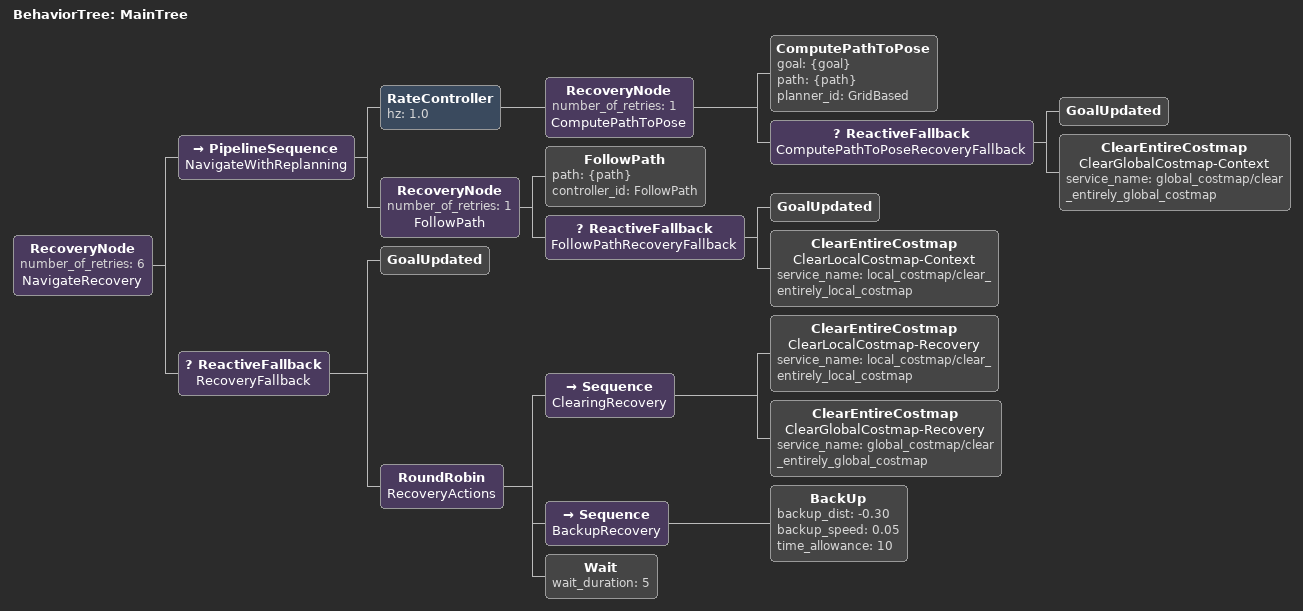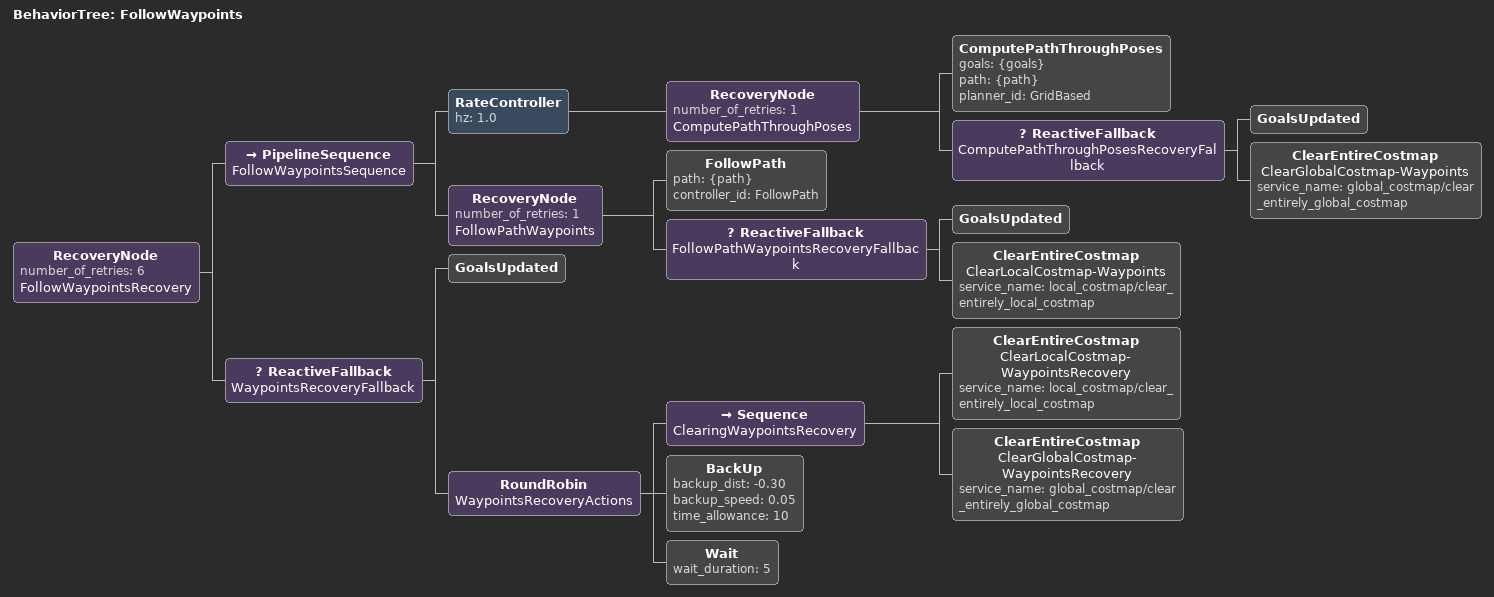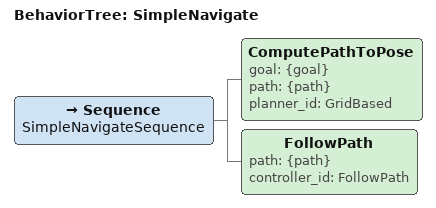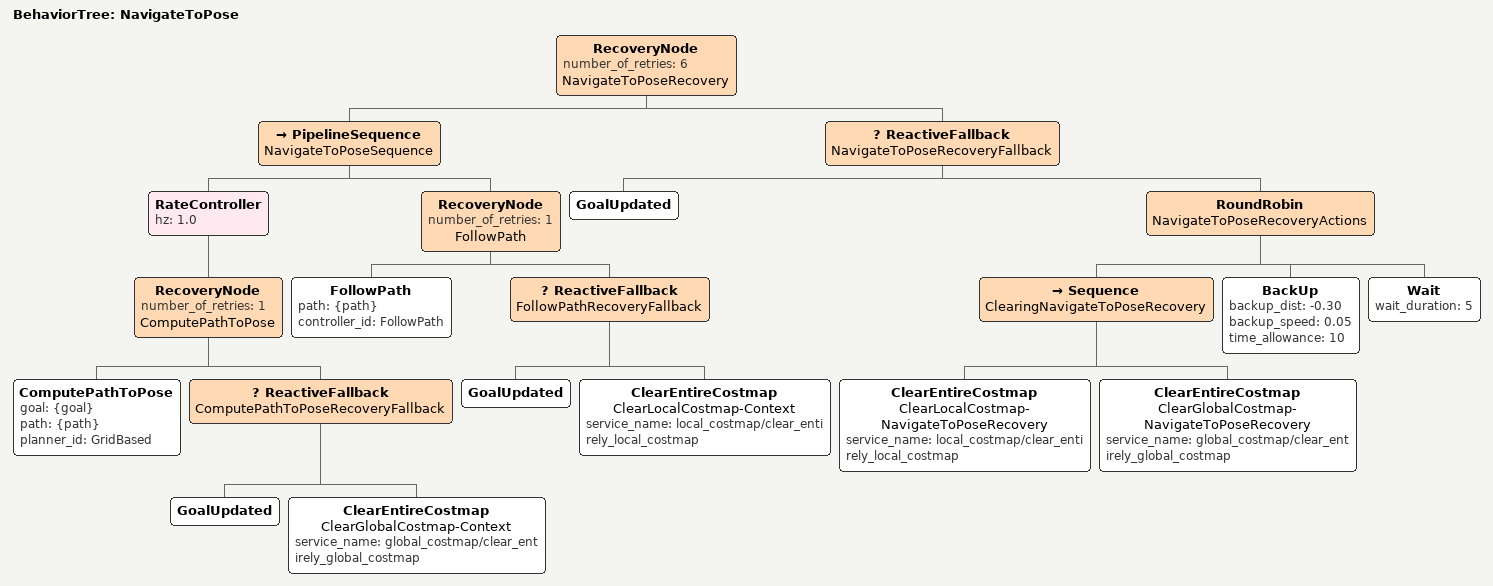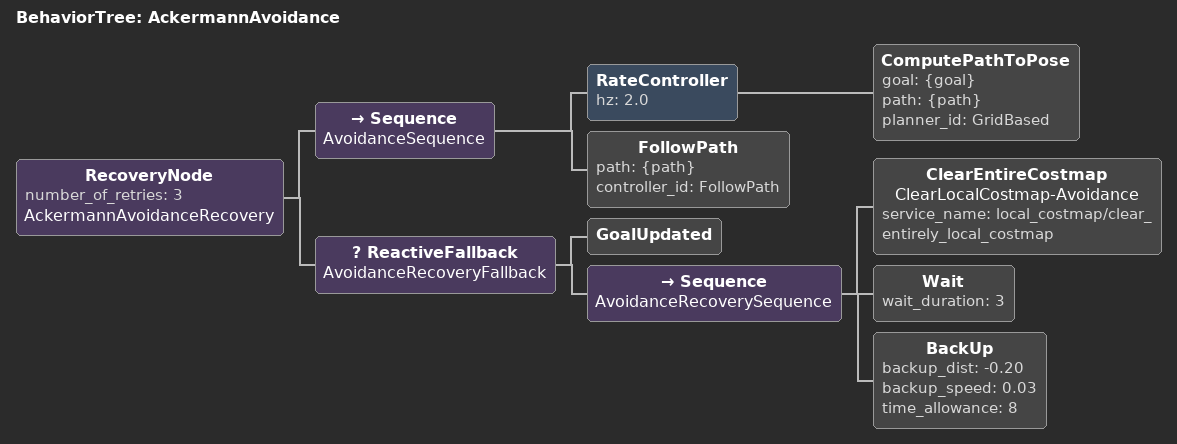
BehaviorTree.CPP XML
<!--
  阿克曼转向车辆Navigation2行为树配置文件

  此行为树专为阿克曼转向车辆设计，考虑了以下特点：
  - 不支持原地旋转
  - 转向角度限制
  - 前进优先策略
  - 适合的恢复行为

  作者: Navigation2集成团队
  版本: 1.0
  日期: 2024
-->
<root main_tree_to_execute="MainTree">
  <BehaviorTree ID="MainTree">
    <RecoveryNode number_of_retries="6" name="NavigateRecovery">
      <PipelineSequence name="NavigateWithReplanning">
        <RateController hz="1.0">
          <RecoveryNode number_of_retries="1" name="ComputePathToPose">
            <ComputePathToPose goal="{goal}" path="{path}" planner_id="GridBased"/>
            <ReactiveFallback name="ComputePathToPoseRecoveryFallback">
              <GoalUpdated/>
              <ClearEntireCostmap name="ClearGlobalCostmap-Context" service_name="global_costmap/clear_entirely_global_costmap"/>
            </ReactiveFallback>
          </RecoveryNode>
        </RateController>
        <RecoveryNode number_of_retries="1" name="FollowPath">
          <FollowPath path="{path}" controller_id="FollowPath"/>
          <ReactiveFallback name="FollowPathRecoveryFallback">
            <GoalUpdated/>
            <ClearEntireCostmap name="ClearLocalCostmap-Context" service_name="local_costmap/clear_entirely_local_costmap"/>
          </ReactiveFallback>
        </RecoveryNode>
      </PipelineSequence>
      <ReactiveFallback name="RecoveryFallback">
        <GoalUpdated/>
        <RoundRobin name="RecoveryActions">
          <!-- 阿克曼车辆恢复行为：优先使用清除代价地图 -->
          <Sequence name="ClearingRecovery">
            <ClearEntireCostmap name="ClearLocalCostmap-Recovery" service_name="local_costmap/clear_entirely_local_costmap"/>
            <ClearEntireCostmap name="ClearGlobalCostmap-Recovery" service_name="global_costmap/clear_entirely_global_costmap"/>
          </Sequence>
          <!-- 阿克曼车辆备用行为：小幅度前进后退 -->
          <Sequence name="BackupRecovery">
            <BackUp backup_dist="-0.30" backup_speed="0.05" time_allowance="10"/>
          </Sequence>
          <!-- 最后的恢复行为：等待一段时间 -->
          <Wait wait_duration="5"/>
        </RoundRobin>
      </ReactiveFallback>
    </RecoveryNode>
  </BehaviorTree>

  <!-- 路径点跟随行为树 -->
  <BehaviorTree ID="FollowWaypoints">
    <RecoveryNode number_of_retries="6" name="FollowWaypointsRecovery">
      <PipelineSequence name="FollowWaypointsSequence">
        <RateController hz="1.0">
          <RecoveryNode number_of_retries="1" name="ComputePathThroughPoses">
            <ComputePathThroughPoses goals="{goals}" path="{path}" planner_id="GridBased"/>
            <ReactiveFallback name="ComputePathThroughPosesRecoveryFallback">
              <GoalsUpdated/>
              <ClearEntireCostmap name="ClearGlobalCostmap-Waypoints" service_name="global_costmap/clear_entirely_global_costmap"/>
            </ReactiveFallback>
          </RecoveryNode>
        </RateController>
        <RecoveryNode number_of_retries="1" name="FollowPathWaypoints">
          <FollowPath path="{path}" controller_id="FollowPath"/>
          <ReactiveFallback name="FollowPathWaypointsRecoveryFallback">
            <GoalsUpdated/>
            <ClearEntireCostmap name="ClearLocalCostmap-Waypoints" service_name="local_costmap/clear_entirely_local_costmap"/>
          </ReactiveFallback>
        </RecoveryNode>
      </PipelineSequence>
      <ReactiveFallback name="WaypointsRecoveryFallback">
        <GoalsUpdated/>
        <RoundRobin name="WaypointsRecoveryActions">
          <Sequence name="ClearingWaypointsRecovery">
            <ClearEntireCostmap name="ClearLocalCostmap-WaypointsRecovery" service_name="local_costmap/clear_entirely_local_costmap"/>
            <ClearEntireCostmap name="ClearGlobalCostmap-WaypointsRecovery" service_name="global_costmap/clear_entirely_global_costmap"/>
          </Sequence>
          <BackUp backup_dist="-0.30" backup_speed="0.05" time_allowance="10"/>
          <Wait wait_duration="5"/>
        </RoundRobin>
      </ReactiveFallback>
    </RecoveryNode>
  </BehaviorTree>

  <!-- 简化的导航行为树（用于测试） -->
  <BehaviorTree ID="SimpleNavigate">
    <Sequence name="SimpleNavigateSequence">
      <ComputePathToPose goal="{goal}" path="{path}" planner_id="GridBased"/>
      <FollowPath path="{path}" controller_id="FollowPath"/>
    </Sequence>
  </BehaviorTree>

  <!-- 标准NavigateToPose行为树 -->
  <BehaviorTree ID="NavigateToPose">
    <RecoveryNode number_of_retries="6" name="NavigateToPoseRecovery">
      <PipelineSequence name="NavigateToPoseSequence">
        <RateController hz="1.0">
          <RecoveryNode number_of_retries="1" name="ComputePathToPose">
            <ComputePathToPose goal="{goal}" path="{path}" planner_id="GridBased"/>
            <ReactiveFallback name="ComputePathToPoseRecoveryFallback">
              <GoalUpdated/>
              <ClearEntireCostmap name="ClearGlobalCostmap-Context" service_name="global_costmap/clear_entirely_global_costmap"/>
            </ReactiveFallback>
          </RecoveryNode>
        </RateController>
        <RecoveryNode number_of_retries="1" name="FollowPath">
          <FollowPath path="{path}" controller_id="FollowPath"/>
          <ReactiveFallback name="FollowPathRecoveryFallback">
            <GoalUpdated/>
            <ClearEntireCostmap name="ClearLocalCostmap-Context" service_name="local_costmap/clear_entirely_local_costmap"/>
          </ReactiveFallback>
        </RecoveryNode>
      </PipelineSequence>
      <ReactiveFallback name="NavigateToPoseRecoveryFallback">
        <GoalUpdated/>
        <RoundRobin name="NavigateToPoseRecoveryActions">
          <Sequence name="ClearingNavigateToPoseRecovery">
            <ClearEntireCostmap name="ClearLocalCostmap-NavigateToPoseRecovery" service_name="local_costmap/clear_entirely_local_costmap"/>
            <ClearEntireCostmap name="ClearGlobalCostmap-NavigateToPoseRecovery" service_name="global_costmap/clear_entirely_global_costmap"/>
          </Sequence>
          <BackUp backup_dist="-0.30" backup_speed="0.05" time_allowance="10"/>
          <Wait wait_duration="5"/>
        </RoundRobin>
      </ReactiveFallback>
    </RecoveryNode>
  </BehaviorTree>

  <!-- 阿克曼车辆专用的避障行为树 -->
  <BehaviorTree ID="AckermannAvoidance">
    <RecoveryNode number_of_retries="3" name="AckermannAvoidanceRecovery">
      <Sequence name="AvoidanceSequence">
        <RateController hz="2.0">
          <ComputePathToPose goal="{goal}" path="{path}" planner_id="GridBased"/>
        </RateController>
        <FollowPath path="{path}" controller_id="FollowPath"/>
      </Sequence>
      <ReactiveFallback name="AvoidanceRecoveryFallback">
        <GoalUpdated/>
        <Sequence name="AvoidanceRecoverySequence">
          <!-- 清除局部代价地图 -->
          <ClearEntireCostmap name="ClearLocalCostmap-Avoidance" service_name="local_costmap/clear_entirely_local_costmap"/>
          <!-- 短暂等待让障碍物移动 -->
          <Wait wait_duration="3"/>
          <!-- 如果仍然无法通过，尝试小幅度后退 -->
          <BackUp backup_dist="-0.20" backup_speed="0.03" time_allowance="8"/>
        </Sequence>
      </ReactiveFallback>
    </RecoveryNode>
  </BehaviorTree>
</root>
